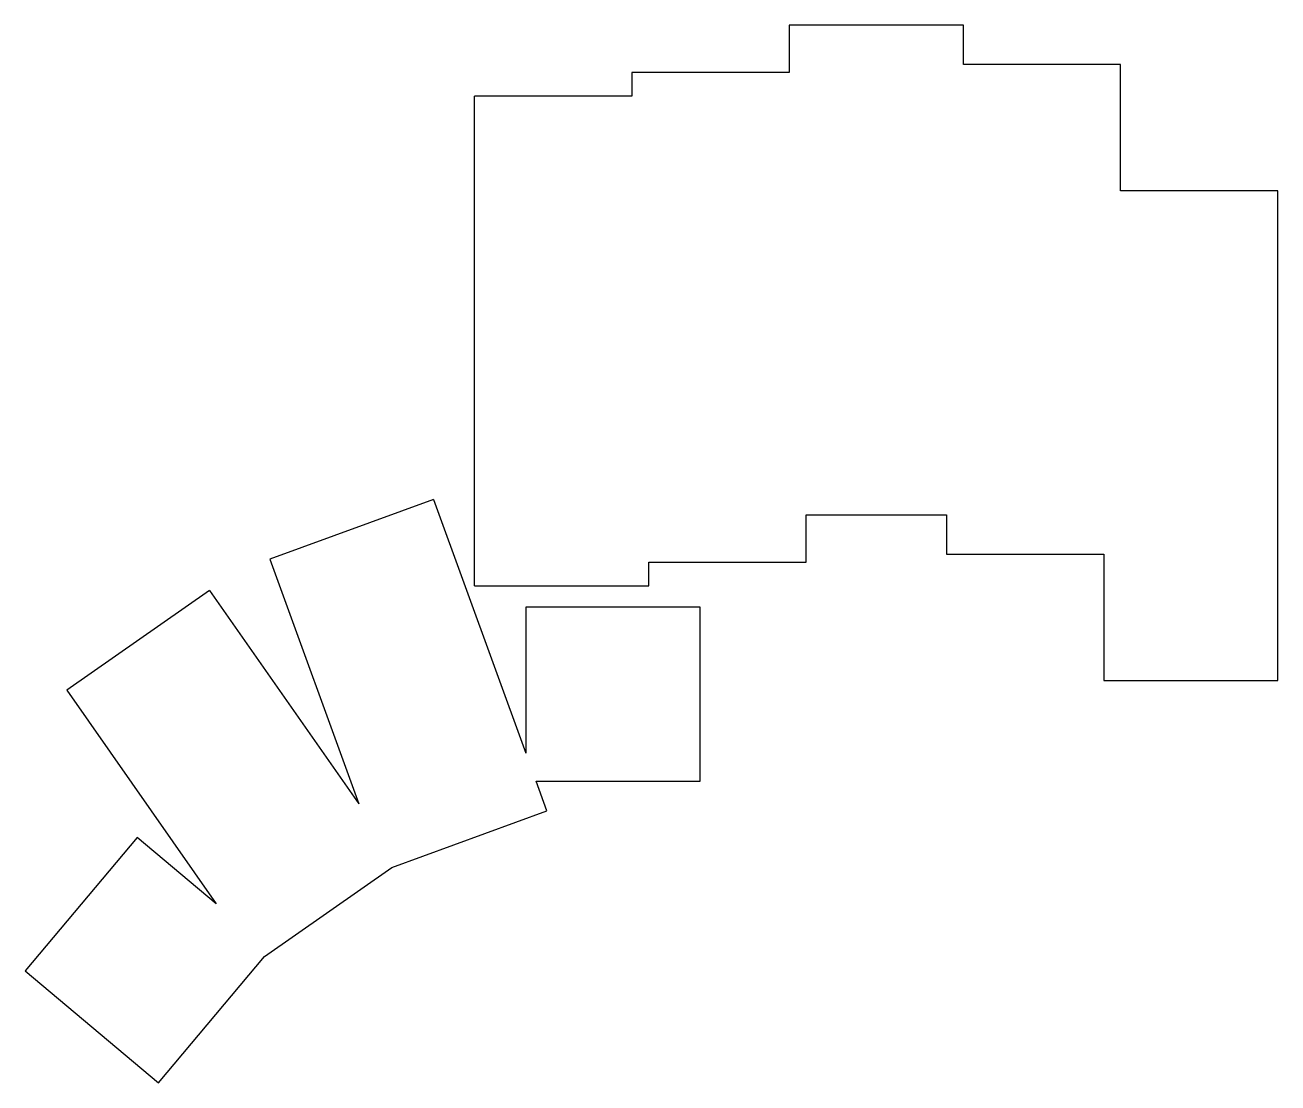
# Model space of a CAD drawing. Header units: millimetres. Extents: x 209 to 361, y -163 to -35.
import ezdxf

# ---------------------------------------------------------------- set-up
doc = ezdxf.new("R2010")
doc.units = ezdxf.units.MM

msp = doc.modelspace()

# ---------------------------------------------------------------- linework, layer by layer
for p, q in [((322.52, -35.18), (301.48, -35.18)), ((301.48, -35.18), (301.48, -40.9)), ((322.52, -39.95), (322.52, -35.18)), ((341.52, -39.95), (322.52, -39.95)), ((341.52, -55.19), (341.52, -39.95)), ((301.48, -40.9), (282.48, -40.9)), ((282.48, -40.9), (282.48, -43.76)), ((263.48, -102.91), (263.48, -43.76)), ((282.48, -43.76), (263.48, -43.76)), ((360.52, -55.19), (341.52, -55.19)), ((360.52, -114.33), (360.52, -55.19)), ((258.5, -92.47), (238.72, -99.67)), ((258.5, -92.47), (269.67, -123.14)), ((303.52, -94.33), (320.48, -94.33)), ((303.52, -100.05), (303.52, -94.33)), ((320.48, -94.33), (320.48, -99.09)), ((238.72, -99.67), (249.48, -129.23)), ((320.48, -99.09), (339.48, -99.09)), ((339.48, -99.09), (339.48, -114.33)), ((284.52, -100.05), (303.52, -100.05)), ((284.52, -102.91), (284.52, -100.05)), ((263.48, -102.91), (284.52, -102.91)), ((231.44, -103.46), (214.2, -115.53)), ((231.44, -103.46), (249.48, -129.23)), ((290.72, -105.47), (269.67, -105.47)), ((269.67, -105.47), (269.67, -123.14)), ((290.72, -126.52), (290.72, -105.47)), ((339.48, -114.33), (360.52, -114.33)), ((214.2, -115.53), (232.24, -141.3)), ((272.2, -130.1), (270.9, -126.52)), ((270.9, -126.52), (290.72, -126.52)), ((253.48, -136.92), (272.2, -130.1)), ((222.7, -133.29), (209.17, -149.42)), ((232.24, -141.3), (222.7, -133.29)), ((238.09, -147.69), (253.48, -136.92)), ((225.29, -162.95), (238.09, -147.69)), ((209.17, -149.42), (225.29, -162.95))]:
    msp.add_line(p, q)

doc.saveas('drawing.dxf')
